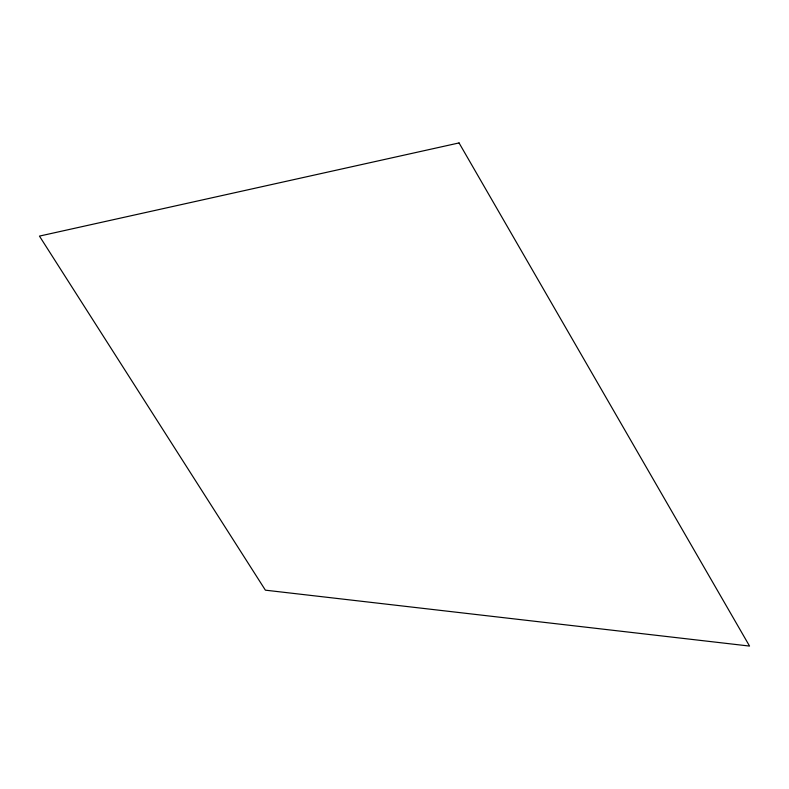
<?xml version="1.0" encoding="UTF-8"?>
<svg xmlns="http://www.w3.org/2000/svg" width="789" height="789" viewBox="0 0 789 789"><rect width="100%" height="100%" fill="white"/><g stroke="black" fill="none" stroke-linecap="round" stroke-linejoin="round"><path stroke-width="1.18" d="M459.05 142.927L39.45 236.098L265.39 590.172L749.55 646.073L459.05 142.927"/></g></svg>
